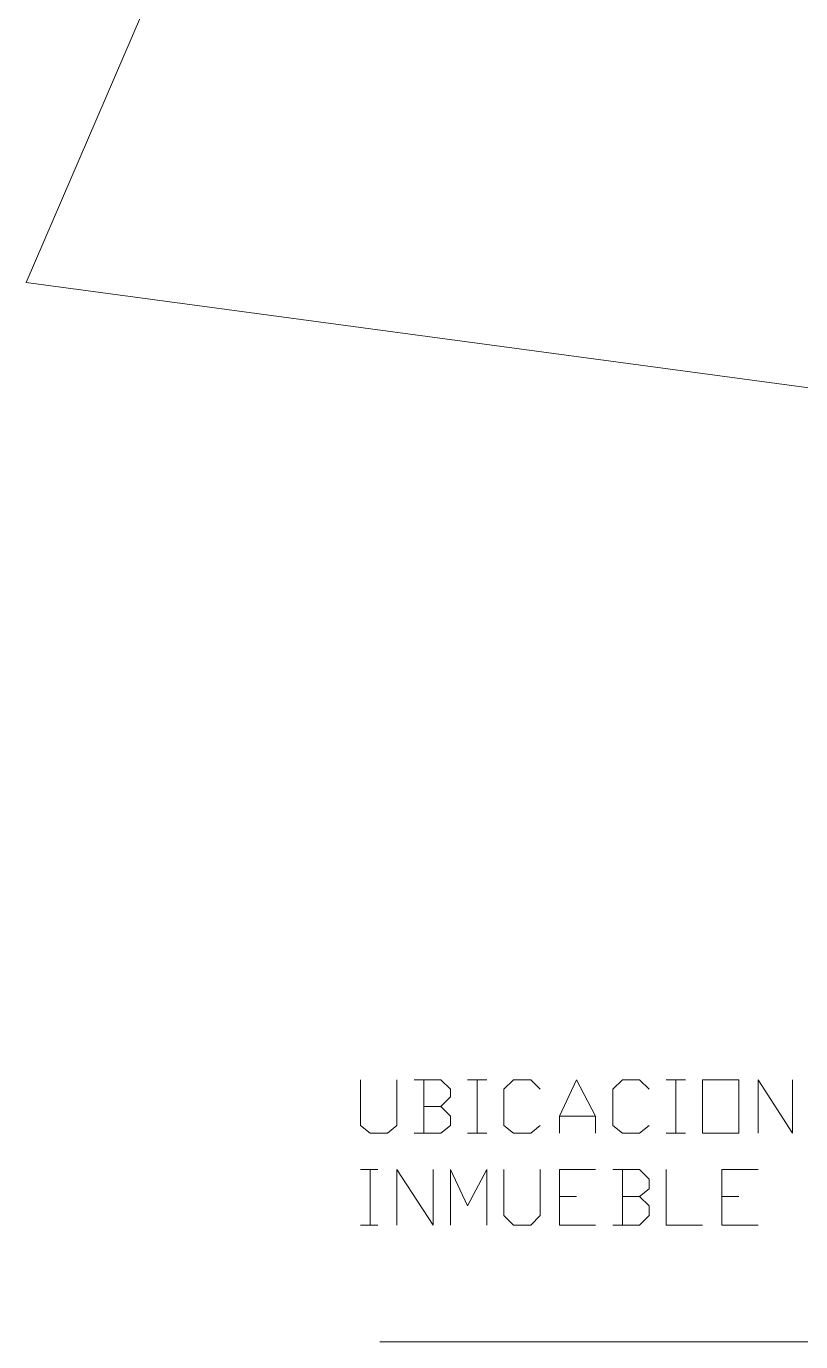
# Model space of a CAD drawing. Header units: millimetres. Extents: x 2303 to 2447, y 1812 to 2032.
# Drawn here: x 2378.32 to 2389.77, y 1873.15 to 1892.58 of the extents above; entities that cross this region are included whole.
import ezdxf

# ---------------------------------------------------------------- set-up
doc = ezdxf.new("R2010")
doc.units = ezdxf.units.MM
doc.layers.add('PDF_CVL_CUADCON_TIT', color=7, linetype='Continuous')

msp = doc.modelspace()

# ---------------------------------------------------------------- linework, layer by layer
at = {"layer": 'PDF_CVL_CUADCON_TIT', "lineweight": 9}
for points in [[(2382.9, 1899.415), (2378.325, 1888.797), (2391.541, 1887.018), (2392.332, 1888.938), (2394.902, 1888.486), (2395.664, 1890.265), (2394.309, 1890.83), (2395.128, 1892.75)], [(2393.772, 1892.412), (2396.511, 1873.152), (2383.634, 1873.152), (2383.549, 1873.152)], [(2383.267, 1877.021), (2383.267, 1876.343), (2383.408, 1876.23), (2383.662, 1876.23), (2383.803, 1876.343), (2383.803, 1877.021)], [(2384.453, 1876.626), (2384.594, 1876.767), (2384.594, 1876.88), (2384.453, 1877.021), (2384.058, 1877.021)], [(2384.199, 1877.021), (2384.199, 1876.23)], [(2384.848, 1877.021), (2385.131, 1877.021)], [(2384.99, 1877.021), (2384.99, 1876.23)], [(2385.921, 1876.343), (2385.78, 1876.23), (2385.526, 1876.23), (2385.385, 1876.343), (2385.385, 1876.88), (2385.526, 1877.021), (2385.78, 1877.021), (2385.921, 1876.88)], [(2386.204, 1876.23), (2386.204, 1876.484), (2386.458, 1877.021), (2386.74, 1876.484), (2386.74, 1876.23)], [(2387.531, 1876.343), (2387.39, 1876.23), (2387.136, 1876.23), (2386.995, 1876.343), (2386.995, 1876.88), (2387.136, 1877.021), (2387.39, 1877.021), (2387.531, 1876.88)], [(2387.785, 1877.021), (2388.068, 1877.021)], [(2387.926, 1877.021), (2387.926, 1876.23)], [(2389.141, 1876.23), (2389.141, 1877.021), (2389.649, 1876.23), (2389.649, 1877.021)], [(2384.058, 1876.23), (2384.453, 1876.23), (2384.594, 1876.343), (2384.594, 1876.484), (2384.453, 1876.626), (2384.199, 1876.626)], [(2386.204, 1876.484), (2386.74, 1876.484)], [(2384.848, 1876.23), (2385.131, 1876.23)], [(2387.785, 1876.23), (2388.068, 1876.23)], [(2383.267, 1875.694), (2383.521, 1875.694)], [(2383.408, 1875.694), (2383.408, 1874.875)], [(2383.803, 1874.875), (2383.803, 1875.694), (2384.34, 1874.875), (2384.34, 1875.694)], [(2384.594, 1874.875), (2384.594, 1875.694), (2384.848, 1875.157), (2385.131, 1875.694), (2385.131, 1874.875)], [(2385.385, 1875.694), (2385.385, 1875.016), (2385.526, 1874.875), (2385.78, 1874.875), (2385.921, 1875.016), (2385.921, 1875.694)], [(2386.74, 1874.875), (2386.204, 1874.875), (2386.204, 1875.694), (2386.74, 1875.694)], [(2387.39, 1875.298), (2387.531, 1875.411), (2387.531, 1875.552), (2387.39, 1875.694), (2386.995, 1875.694)], [(2387.136, 1875.694), (2387.136, 1874.875)], [(2387.785, 1875.694), (2387.785, 1874.875), (2388.322, 1874.875)], [(2389.141, 1874.875), (2388.604, 1874.875), (2388.604, 1875.694), (2389.141, 1875.694)], [(2386.204, 1875.298), (2386.458, 1875.298)], [(2386.995, 1874.875), (2387.39, 1874.875), (2387.531, 1875.016), (2387.531, 1875.157), (2387.39, 1875.298), (2387.136, 1875.298)], [(2388.604, 1875.298), (2388.858, 1875.298)], [(2383.267, 1874.875), (2383.521, 1874.875)]]:
    msp.add_lwpolyline(points, dxfattribs=at)
msp.add_lwpolyline([(2388.322, 1876.23), (2388.322, 1877.021), (2388.858, 1877.021), (2388.858, 1876.23)], close=True, dxfattribs=at)

doc.saveas('drawing.dxf')
